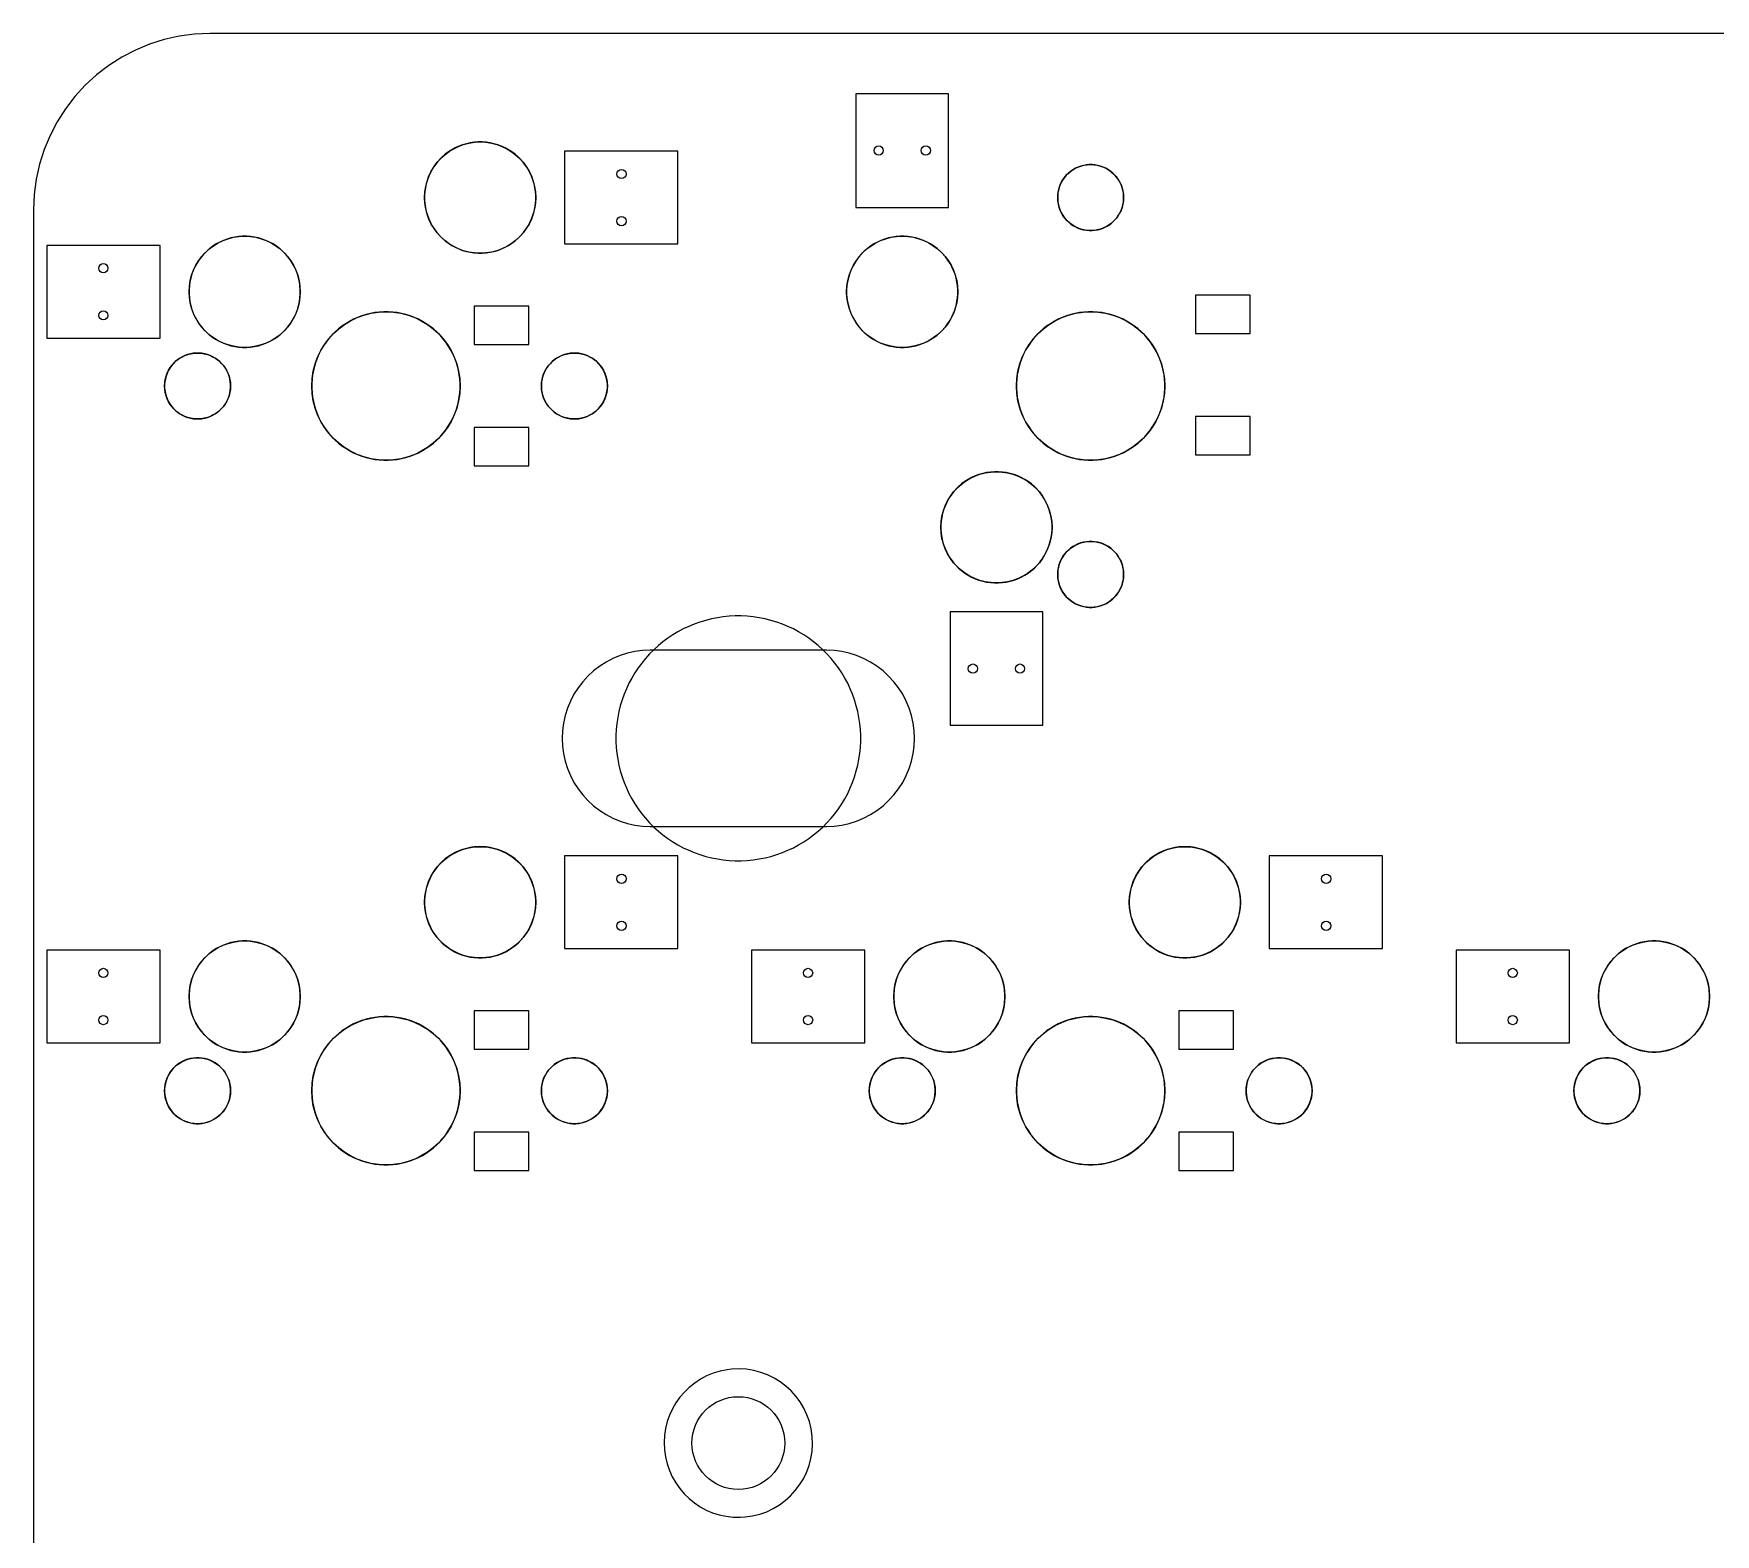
# Model space of a CAD drawing. Header units: millimetres. Extents: x 10 to 238, y 10 to 86.
# Drawn here: x 9.5 to 54.84, y 45.04 to 85.5 of the extents above; entities that cross this region are included whole.
import ezdxf

# ---------------------------------------------------------------- set-up
doc = ezdxf.new("R2010")
doc.units = ezdxf.units.MM

msp = doc.modelspace()

# ---------------------------------------------------------------- linework, layer by layer
at = {"layer": '16_copper'}
for points in [[(34.17, 83.873), (31.67, 83.873), (31.67, 80.815), (34.17, 80.815)], [(26.873, 82.33), (23.815, 82.33), (23.815, 79.83), (26.873, 79.83)], [(12.915, 79.79), (9.857, 79.79), (9.857, 77.29), (12.915, 77.29)], [(42.3, 78.45), (40.826, 78.45), (40.826, 77.413), (42.3, 77.413)], [(22.854, 78.154), (21.38, 78.154), (21.38, 77.117), (22.854, 77.117)], [(22.854, 74.883), (21.38, 74.883), (21.38, 73.847), (22.854, 73.847)], [(42.3, 75.18), (40.826, 75.18), (40.826, 74.143), (42.3, 74.143)], [(36.71, 69.915), (34.21, 69.915), (34.21, 66.857), (36.71, 66.857)], [(26.873, 63.33), (23.815, 63.33), (23.815, 60.83), (26.873, 60.83)], [(45.873, 63.33), (42.815, 63.33), (42.815, 60.83), (45.873, 60.83)], [(12.915, 60.79), (9.857, 60.79), (9.857, 58.29), (12.915, 58.29)], [(31.915, 60.79), (28.857, 60.79), (28.857, 58.29), (31.915, 58.29)], [(50.915, 60.79), (47.857, 60.79), (47.857, 58.29), (50.915, 58.29)], [(22.854, 59.154), (21.38, 59.154), (21.38, 58.117), (22.854, 58.117)], [(41.854, 59.154), (40.38, 59.154), (40.38, 58.117), (41.854, 58.117)], [(22.854, 55.884), (21.38, 55.884), (21.38, 54.847), (22.854, 54.847)], [(41.854, 55.884), (40.38, 55.884), (40.38, 54.847), (41.854, 54.847)]]:
    msp.add_lwpolyline(points, close=True, dxfattribs=at)
msp.add_lwpolyline([(28.681, 45.507, 1), (28.319, 49.493), (28.199, 49.478, 0.941339), (28.56, 45.5)], format="xyb", close=True, dxfattribs=at)
at = {"layer": '1_copper'}
msp.add_lwpolyline([(28.681, 45.507, 1), (28.319, 49.493), (28.199, 49.478, 0.941339), (28.56, 45.5)], format="xyb", close=True, dxfattribs=at)
at = {"layer": 'drills_NPTH'}
for centre, radius in [((21.54, 81.08), 1.499), ((38, 81.08), 0.889), ((15.19, 78.54), 1.499), ((32.92, 78.54), 1.499), ((19, 76), 2), ((38, 76), 2), ((13.92, 76), 0.889), ((24.08, 76), 0.889), ((35.46, 72.19), 1.499), ((38, 70.92), 0.889), ((21.54, 62.08), 1.499), ((40.54, 62.08), 1.499), ((15.19, 59.54), 1.499), ((34.19, 59.54), 1.499), ((53.19, 59.54), 1.499), ((19, 57), 2), ((38, 57), 2), ((13.92, 57), 0.889), ((24.08, 57), 0.889), ((32.92, 57), 0.889), ((43.08, 57), 0.889), ((51.92, 57), 0.889)]:
    msp.add_circle(centre, radius, dxfattribs=at)
at = {"layer": 'drills_PTH'}
for centre in [(32.285, 82.35), (33.555, 82.35), (25.35, 81.715), (25.35, 80.445), (11.38, 79.175), (11.38, 77.905), (34.825, 68.38), (36.095, 68.38), (25.35, 62.715), (44.35, 62.715), (25.35, 61.445), (44.35, 61.445), (11.38, 60.175), (30.38, 60.175), (49.38, 60.175), (11.38, 58.905), (30.38, 58.905), (49.38, 58.905)]:
    msp.add_circle(centre, 0.125, dxfattribs=at)
at = {"layer": 'drills_via_1_16'}
msp.add_circle((28.5, 47.5), 1.25, dxfattribs=at)
at = {"layer": 'holes'}
for points in [[(20.041, 81.026), (20.049, 80.92), (20.064, 80.814), (20.087, 80.709), (20.117, 80.606), (20.155, 80.506), (20.199, 80.409), (20.25, 80.315), (20.308, 80.225), (20.372, 80.139), (20.442, 80.058), (20.518, 79.982), (20.599, 79.912), (20.685, 79.848), (20.775, 79.79), (20.869, 79.739), (20.966, 79.695), (21.066, 79.657), (21.169, 79.627), (21.274, 79.604), (21.38, 79.589), (21.486, 79.581), (21.594, 79.581), (21.7, 79.589), (21.806, 79.604), (21.911, 79.627), (22.014, 79.657), (22.114, 79.695), (22.211, 79.739), (22.305, 79.79), (22.395, 79.848), (22.481, 79.912), (22.562, 79.982), (22.638, 80.058), (22.708, 80.139), (22.772, 80.225), (22.83, 80.315), (22.881, 80.409), (22.925, 80.506), (22.963, 80.606), (22.993, 80.709), (23.016, 80.814), (23.031, 80.92), (23.039, 81.026), (23.039, 81.134), (23.031, 81.24), (23.016, 81.346), (22.993, 81.451), (22.963, 81.554), (22.925, 81.654), (22.881, 81.751), (22.83, 81.845), (22.772, 81.935), (22.708, 82.021), (22.638, 82.102), (22.562, 82.178), (22.481, 82.248), (22.395, 82.312), (22.305, 82.37), (22.211, 82.421), (22.114, 82.465), (22.014, 82.503), (21.911, 82.533), (21.806, 82.556), (21.7, 82.571), (21.594, 82.579), (21.486, 82.579), (21.38, 82.571), (21.274, 82.556), (21.169, 82.533), (21.066, 82.503), (20.966, 82.465), (20.869, 82.421), (20.775, 82.37), (20.685, 82.312), (20.599, 82.248), (20.518, 82.178), (20.442, 82.102), (20.372, 82.021), (20.308, 81.935), (20.25, 81.845), (20.199, 81.751), (20.155, 81.654), (20.117, 81.554), (20.087, 81.451), (20.064, 81.346), (20.049, 81.24), (20.041, 81.134), (20.041, 81.026)], [(38.039, 80.191), (38.116, 80.198), (38.193, 80.211), (38.268, 80.231), (38.341, 80.258), (38.411, 80.291), (38.478, 80.33), (38.542, 80.374), (38.601, 80.424), (38.656, 80.479), (38.706, 80.538), (38.75, 80.602), (38.789, 80.669), (38.822, 80.739), (38.849, 80.812), (38.869, 80.887), (38.882, 80.964), (38.889, 81.041), (38.889, 81.119), (38.882, 81.196), (38.869, 81.273), (38.849, 81.348), (38.822, 81.421), (38.789, 81.491), (38.75, 81.558), (38.706, 81.622), (38.656, 81.681), (38.601, 81.736), (38.542, 81.786), (38.478, 81.83), (38.411, 81.869), (38.341, 81.902), (38.268, 81.929), (38.193, 81.949), (38.116, 81.962), (38.039, 81.969), (37.961, 81.969), (37.884, 81.962), (37.807, 81.949), (37.732, 81.929), (37.659, 81.902), (37.589, 81.869), (37.522, 81.83), (37.458, 81.786), (37.399, 81.736), (37.344, 81.681), (37.294, 81.622), (37.25, 81.558), (37.211, 81.491), (37.178, 81.421), (37.151, 81.348), (37.131, 81.273), (37.118, 81.196), (37.111, 81.119), (37.111, 81.041), (37.118, 80.964), (37.131, 80.887), (37.151, 80.812), (37.178, 80.739), (37.211, 80.669), (37.25, 80.602), (37.294, 80.538), (37.344, 80.479), (37.399, 80.424), (37.458, 80.374), (37.522, 80.33), (37.589, 80.291), (37.659, 80.258), (37.732, 80.231), (37.807, 80.211), (37.884, 80.198), (37.961, 80.191), (38.039, 80.191)], [(13.691, 78.486), (13.699, 78.38), (13.714, 78.274), (13.737, 78.169), (13.767, 78.066), (13.805, 77.966), (13.849, 77.869), (13.9, 77.775), (13.958, 77.685), (14.022, 77.599), (14.092, 77.518), (14.168, 77.442), (14.249, 77.372), (14.335, 77.308), (14.425, 77.25), (14.519, 77.199), (14.616, 77.155), (14.716, 77.117), (14.819, 77.087), (14.924, 77.064), (15.03, 77.049), (15.136, 77.041), (15.244, 77.041), (15.35, 77.049), (15.456, 77.064), (15.561, 77.087), (15.664, 77.117), (15.764, 77.155), (15.861, 77.199), (15.955, 77.25), (16.045, 77.308), (16.131, 77.372), (16.212, 77.442), (16.288, 77.518), (16.358, 77.599), (16.422, 77.685), (16.48, 77.775), (16.531, 77.869), (16.575, 77.966), (16.613, 78.066), (16.643, 78.169), (16.666, 78.274), (16.681, 78.38), (16.689, 78.486), (16.689, 78.594), (16.681, 78.7), (16.666, 78.806), (16.643, 78.911), (16.613, 79.014), (16.575, 79.114), (16.531, 79.211), (16.48, 79.305), (16.422, 79.395), (16.358, 79.481), (16.288, 79.562), (16.212, 79.638), (16.131, 79.708), (16.045, 79.772), (15.955, 79.83), (15.861, 79.881), (15.764, 79.925), (15.664, 79.963), (15.561, 79.993), (15.456, 80.016), (15.35, 80.031), (15.244, 80.039), (15.136, 80.039), (15.03, 80.031), (14.924, 80.016), (14.819, 79.993), (14.716, 79.963), (14.616, 79.925), (14.519, 79.881), (14.425, 79.83), (14.335, 79.772), (14.249, 79.708), (14.168, 79.638), (14.092, 79.562), (14.022, 79.481), (13.958, 79.395), (13.9, 79.305), (13.849, 79.211), (13.805, 79.114), (13.767, 79.014), (13.737, 78.911), (13.714, 78.806), (13.699, 78.7), (13.691, 78.594), (13.691, 78.486)], [(32.974, 77.041), (33.08, 77.049), (33.186, 77.064), (33.291, 77.087), (33.394, 77.117), (33.494, 77.155), (33.591, 77.199), (33.685, 77.25), (33.775, 77.308), (33.861, 77.372), (33.942, 77.442), (34.018, 77.518), (34.088, 77.599), (34.152, 77.685), (34.21, 77.775), (34.261, 77.869), (34.305, 77.966), (34.343, 78.066), (34.373, 78.169), (34.396, 78.274), (34.411, 78.38), (34.419, 78.486), (34.419, 78.594), (34.411, 78.7), (34.396, 78.806), (34.373, 78.911), (34.343, 79.014), (34.305, 79.114), (34.261, 79.211), (34.21, 79.305), (34.152, 79.395), (34.088, 79.481), (34.018, 79.562), (33.942, 79.638), (33.861, 79.708), (33.775, 79.772), (33.685, 79.83), (33.591, 79.881), (33.494, 79.925), (33.394, 79.963), (33.291, 79.993), (33.186, 80.016), (33.08, 80.031), (32.974, 80.039), (32.866, 80.039), (32.76, 80.031), (32.654, 80.016), (32.549, 79.993), (32.446, 79.963), (32.346, 79.925), (32.249, 79.881), (32.155, 79.83), (32.065, 79.772), (31.979, 79.708), (31.898, 79.638), (31.822, 79.562), (31.752, 79.481), (31.688, 79.395), (31.63, 79.305), (31.579, 79.211), (31.535, 79.114), (31.497, 79.014), (31.467, 78.911), (31.444, 78.806), (31.429, 78.7), (31.421, 78.594), (31.421, 78.486), (31.429, 78.38), (31.444, 78.274), (31.467, 78.169), (31.497, 78.066), (31.535, 77.966), (31.579, 77.869), (31.63, 77.775), (31.688, 77.685), (31.752, 77.599), (31.822, 77.518), (31.898, 77.442), (31.979, 77.372), (32.065, 77.308), (32.155, 77.25), (32.249, 77.199), (32.346, 77.155), (32.446, 77.117), (32.549, 77.087), (32.654, 77.064), (32.76, 77.049), (32.866, 77.041), (32.974, 77.041)], [(17, 75.94), (17.007, 75.819), (17.022, 75.699), (17.044, 75.58), (17.073, 75.463), (17.109, 75.347), (17.151, 75.234), (17.201, 75.124), (17.257, 75.017), (17.32, 74.914), (17.388, 74.814), (17.463, 74.719), (17.543, 74.629), (17.629, 74.543), (17.719, 74.463), (17.814, 74.388), (17.914, 74.32), (18.017, 74.257), (18.124, 74.201), (18.234, 74.151), (18.347, 74.109), (18.463, 74.073), (18.58, 74.044), (18.699, 74.022), (18.819, 74.007), (18.94, 74), (19.06, 74), (19.181, 74.007), (19.301, 74.022), (19.42, 74.044), (19.537, 74.073), (19.653, 74.109), (19.766, 74.151), (19.876, 74.201), (19.983, 74.257), (20.086, 74.32), (20.186, 74.388), (20.281, 74.463), (20.371, 74.543), (20.457, 74.629), (20.537, 74.719), (20.612, 74.814), (20.68, 74.914), (20.743, 75.017), (20.799, 75.124), (20.849, 75.234), (20.891, 75.347), (20.927, 75.463), (20.956, 75.58), (20.978, 75.699), (20.993, 75.819), (21, 75.94), (21, 76.06), (20.993, 76.181), (20.978, 76.301), (20.956, 76.42), (20.927, 76.537), (20.891, 76.653), (20.849, 76.766), (20.799, 76.876), (20.743, 76.983), (20.68, 77.086), (20.612, 77.186), (20.537, 77.281), (20.457, 77.371), (20.371, 77.457), (20.281, 77.537), (20.186, 77.612), (20.086, 77.68), (19.983, 77.743), (19.876, 77.799), (19.766, 77.849), (19.653, 77.891), (19.537, 77.927), (19.42, 77.956), (19.301, 77.978), (19.181, 77.993), (19.06, 78), (18.94, 78), (18.819, 77.993), (18.699, 77.978), (18.58, 77.956), (18.463, 77.927), (18.347, 77.891), (18.234, 77.849), (18.124, 77.799), (18.017, 77.743), (17.914, 77.68), (17.814, 77.612), (17.719, 77.537), (17.629, 77.457), (17.543, 77.371), (17.463, 77.281), (17.388, 77.186), (17.32, 77.086), (17.257, 76.983), (17.201, 76.876), (17.151, 76.766), (17.109, 76.653), (17.073, 76.537), (17.044, 76.42), (17.022, 76.301), (17.007, 76.181), (17, 76.06), (17, 75.94)], [(38.06, 74), (38.181, 74.007), (38.301, 74.022), (38.42, 74.044), (38.537, 74.073), (38.653, 74.109), (38.766, 74.151), (38.876, 74.201), (38.983, 74.257), (39.086, 74.32), (39.186, 74.388), (39.281, 74.463), (39.371, 74.543), (39.457, 74.629), (39.537, 74.719), (39.612, 74.814), (39.68, 74.914), (39.743, 75.017), (39.799, 75.124), (39.849, 75.234), (39.891, 75.347), (39.927, 75.463), (39.956, 75.58), (39.978, 75.699), (39.993, 75.819), (40, 75.94), (40, 76.06), (39.993, 76.181), (39.978, 76.301), (39.956, 76.42), (39.927, 76.537), (39.891, 76.653), (39.849, 76.766), (39.799, 76.876), (39.743, 76.983), (39.68, 77.086), (39.612, 77.186), (39.537, 77.281), (39.457, 77.371), (39.371, 77.457), (39.281, 77.537), (39.186, 77.612), (39.086, 77.68), (38.983, 77.743), (38.876, 77.799), (38.766, 77.849), (38.653, 77.891), (38.537, 77.927), (38.42, 77.956), (38.301, 77.978), (38.181, 77.993), (38.06, 78), (37.94, 78), (37.819, 77.993), (37.699, 77.978), (37.58, 77.956), (37.463, 77.927), (37.347, 77.891), (37.234, 77.849), (37.124, 77.799), (37.017, 77.743), (36.914, 77.68), (36.814, 77.612), (36.719, 77.537), (36.629, 77.457), (36.543, 77.371), (36.463, 77.281), (36.388, 77.186), (36.32, 77.086), (36.257, 76.983), (36.201, 76.876), (36.151, 76.766), (36.109, 76.653), (36.073, 76.537), (36.044, 76.42), (36.022, 76.301), (36.007, 76.181), (36, 76.06), (36, 75.94), (36.007, 75.819), (36.022, 75.699), (36.044, 75.58), (36.073, 75.463), (36.109, 75.347), (36.151, 75.234), (36.201, 75.124), (36.257, 75.017), (36.32, 74.914), (36.388, 74.814), (36.463, 74.719), (36.543, 74.629), (36.629, 74.543), (36.719, 74.463), (36.814, 74.388), (36.914, 74.32), (37.017, 74.257), (37.124, 74.201), (37.234, 74.151), (37.347, 74.109), (37.463, 74.073), (37.58, 74.044), (37.699, 74.022), (37.819, 74.007), (37.94, 74), (38.06, 74)], [(13.031, 75.961), (13.038, 75.884), (13.051, 75.807), (13.071, 75.732), (13.098, 75.659), (13.131, 75.589), (13.17, 75.522), (13.214, 75.458), (13.264, 75.399), (13.319, 75.344), (13.378, 75.294), (13.442, 75.25), (13.509, 75.211), (13.579, 75.178), (13.652, 75.151), (13.727, 75.131), (13.804, 75.118), (13.881, 75.111), (13.959, 75.111), (14.036, 75.118), (14.113, 75.131), (14.188, 75.151), (14.261, 75.178), (14.331, 75.211), (14.398, 75.25), (14.462, 75.294), (14.521, 75.344), (14.576, 75.399), (14.626, 75.458), (14.67, 75.522), (14.709, 75.589), (14.742, 75.659), (14.769, 75.732), (14.789, 75.807), (14.802, 75.884), (14.809, 75.961), (14.809, 76.039), (14.802, 76.116), (14.789, 76.193), (14.769, 76.268), (14.742, 76.341), (14.709, 76.411), (14.67, 76.478), (14.626, 76.542), (14.576, 76.601), (14.521, 76.656), (14.462, 76.706), (14.398, 76.75), (14.331, 76.789), (14.261, 76.822), (14.188, 76.849), (14.113, 76.869), (14.036, 76.882), (13.959, 76.889), (13.881, 76.889), (13.804, 76.882), (13.727, 76.869), (13.652, 76.849), (13.579, 76.822), (13.509, 76.789), (13.442, 76.75), (13.378, 76.706), (13.319, 76.656), (13.264, 76.601), (13.214, 76.542), (13.17, 76.478), (13.131, 76.411), (13.098, 76.341), (13.071, 76.268), (13.051, 76.193), (13.038, 76.116), (13.031, 76.039), (13.031, 75.961)], [(23.191, 75.961), (23.198, 75.884), (23.211, 75.807), (23.231, 75.732), (23.258, 75.659), (23.291, 75.589), (23.33, 75.522), (23.374, 75.458), (23.424, 75.399), (23.479, 75.344), (23.538, 75.294), (23.602, 75.25), (23.669, 75.211), (23.739, 75.178), (23.812, 75.151), (23.887, 75.131), (23.964, 75.118), (24.041, 75.111), (24.119, 75.111), (24.196, 75.118), (24.273, 75.131), (24.348, 75.151), (24.421, 75.178), (24.491, 75.211), (24.558, 75.25), (24.622, 75.294), (24.681, 75.344), (24.736, 75.399), (24.786, 75.458), (24.83, 75.522), (24.869, 75.589), (24.902, 75.659), (24.929, 75.732), (24.949, 75.807), (24.962, 75.884), (24.969, 75.961), (24.969, 76.039), (24.962, 76.116), (24.949, 76.193), (24.929, 76.268), (24.902, 76.341), (24.869, 76.411), (24.83, 76.478), (24.786, 76.542), (24.736, 76.601), (24.681, 76.656), (24.622, 76.706), (24.558, 76.75), (24.491, 76.789), (24.421, 76.822), (24.348, 76.849), (24.273, 76.869), (24.196, 76.882), (24.119, 76.889), (24.041, 76.889), (23.964, 76.882), (23.887, 76.869), (23.812, 76.849), (23.739, 76.822), (23.669, 76.789), (23.602, 76.75), (23.538, 76.706), (23.479, 76.656), (23.424, 76.601), (23.374, 76.542), (23.33, 76.478), (23.291, 76.411), (23.258, 76.341), (23.231, 76.268), (23.211, 76.193), (23.198, 76.116), (23.191, 76.039), (23.191, 75.961)], [(35.514, 70.691), (35.62, 70.699), (35.726, 70.714), (35.831, 70.737), (35.934, 70.767), (36.034, 70.805), (36.131, 70.849), (36.225, 70.9), (36.315, 70.958), (36.401, 71.022), (36.482, 71.092), (36.558, 71.168), (36.628, 71.249), (36.692, 71.335), (36.75, 71.425), (36.801, 71.519), (36.845, 71.616), (36.883, 71.716), (36.913, 71.819), (36.936, 71.924), (36.951, 72.03), (36.959, 72.136), (36.959, 72.244), (36.951, 72.35), (36.936, 72.456), (36.913, 72.561), (36.883, 72.664), (36.845, 72.764), (36.801, 72.861), (36.75, 72.955), (36.692, 73.045), (36.628, 73.131), (36.558, 73.212), (36.482, 73.288), (36.401, 73.358), (36.315, 73.422), (36.225, 73.48), (36.131, 73.531), (36.034, 73.575), (35.934, 73.613), (35.831, 73.643), (35.726, 73.666), (35.62, 73.681), (35.514, 73.689), (35.406, 73.689), (35.3, 73.681), (35.194, 73.666), (35.089, 73.643), (34.986, 73.613), (34.886, 73.575), (34.789, 73.531), (34.695, 73.48), (34.605, 73.422), (34.519, 73.358), (34.438, 73.288), (34.362, 73.212), (34.292, 73.131), (34.228, 73.045), (34.17, 72.955), (34.119, 72.861), (34.075, 72.764), (34.037, 72.664), (34.007, 72.561), (33.984, 72.456), (33.969, 72.35), (33.961, 72.244), (33.961, 72.136), (33.969, 72.03), (33.984, 71.924), (34.007, 71.819), (34.037, 71.716), (34.075, 71.616), (34.119, 71.519), (34.17, 71.425), (34.228, 71.335), (34.292, 71.249), (34.362, 71.168), (34.438, 71.092), (34.519, 71.022), (34.605, 70.958), (34.695, 70.9), (34.789, 70.849), (34.886, 70.805), (34.986, 70.767), (35.089, 70.737), (35.194, 70.714), (35.3, 70.699), (35.406, 70.691), (35.514, 70.691)], [(38.039, 70.031), (38.116, 70.038), (38.193, 70.051), (38.268, 70.071), (38.341, 70.098), (38.411, 70.131), (38.478, 70.17), (38.542, 70.214), (38.601, 70.264), (38.656, 70.319), (38.706, 70.378), (38.75, 70.442), (38.789, 70.509), (38.822, 70.579), (38.849, 70.652), (38.869, 70.727), (38.882, 70.804), (38.889, 70.881), (38.889, 70.959), (38.882, 71.036), (38.869, 71.113), (38.849, 71.188), (38.822, 71.261), (38.789, 71.331), (38.75, 71.398), (38.706, 71.462), (38.656, 71.521), (38.601, 71.576), (38.542, 71.626), (38.478, 71.67), (38.411, 71.709), (38.341, 71.742), (38.268, 71.769), (38.193, 71.789), (38.116, 71.802), (38.039, 71.809), (37.961, 71.809), (37.884, 71.802), (37.807, 71.789), (37.732, 71.769), (37.659, 71.742), (37.589, 71.709), (37.522, 71.67), (37.458, 71.626), (37.399, 71.576), (37.344, 71.521), (37.294, 71.462), (37.25, 71.398), (37.211, 71.331), (37.178, 71.261), (37.151, 71.188), (37.131, 71.113), (37.118, 71.036), (37.111, 70.959), (37.111, 70.881), (37.118, 70.804), (37.131, 70.727), (37.151, 70.652), (37.178, 70.579), (37.211, 70.509), (37.25, 70.442), (37.294, 70.378), (37.344, 70.319), (37.399, 70.264), (37.458, 70.214), (37.522, 70.17), (37.589, 70.131), (37.659, 70.098), (37.732, 70.071), (37.807, 70.051), (37.884, 70.038), (37.961, 70.031), (38.039, 70.031)], [(31.8, 66.419), (31.8, 66.581), (31.792, 66.743), (31.776, 66.904), (31.752, 67.064), (31.721, 67.223), (31.681, 67.38), (31.634, 67.535), (31.58, 67.688), (31.518, 67.838), (31.449, 67.984), (31.372, 68.127), (31.289, 68.266), (31.199, 68.401), (31.102, 68.531), (31, 68.656), (30.891, 68.776), (30.776, 68.891), (30.656, 69), (30.531, 69.102), (30.401, 69.199), (30.266, 69.289), (30.127, 69.372), (29.984, 69.449), (29.838, 69.518), (29.688, 69.58), (29.535, 69.634), (29.38, 69.681), (29.223, 69.721), (29.064, 69.752), (28.904, 69.776), (28.743, 69.792), (28.581, 69.8), (28.419, 69.8), (28.257, 69.792), (28.096, 69.776), (27.936, 69.752), (27.777, 69.721), (27.62, 69.681), (27.465, 69.634), (27.312, 69.58), (27.162, 69.518), (27.016, 69.449), (26.873, 69.372), (26.734, 69.289), (26.599, 69.199), (26.469, 69.102), (26.344, 69), (26.224, 68.891), (26.109, 68.776), (26, 68.656), (25.898, 68.531), (25.801, 68.401), (25.711, 68.266), (25.628, 68.127), (25.551, 67.984), (25.482, 67.838), (25.42, 67.688), (25.366, 67.535), (25.319, 67.38), (25.279, 67.223), (25.248, 67.064), (25.224, 66.904), (25.208, 66.743), (25.2, 66.581), (25.2, 66.419), (25.208, 66.257), (25.224, 66.096), (25.248, 65.936), (25.279, 65.777), (25.319, 65.62), (25.366, 65.465), (25.42, 65.312), (25.482, 65.162), (25.551, 65.016), (25.628, 64.873), (25.711, 64.734), (25.801, 64.599), (25.898, 64.469), (26, 64.344), (26.109, 64.224), (26.224, 64.109), (26.344, 64), (26.469, 63.898), (26.599, 63.801), (26.734, 63.711), (26.873, 63.628), (27.016, 63.551), (27.162, 63.482), (27.312, 63.42), (27.465, 63.366), (27.62, 63.319), (27.777, 63.279), (27.936, 63.248), (28.096, 63.224), (28.257, 63.208), (28.419, 63.2), (28.581, 63.2), (28.743, 63.208), (28.904, 63.224), (29.064, 63.248), (29.223, 63.279), (29.38, 63.319), (29.535, 63.366), (29.688, 63.42), (29.838, 63.482), (29.984, 63.551), (30.127, 63.628), (30.266, 63.711), (30.401, 63.801), (30.531, 63.898), (30.656, 64), (30.776, 64.109), (30.891, 64.224), (31, 64.344), (31.102, 64.469), (31.199, 64.599), (31.289, 64.734), (31.372, 64.873), (31.449, 65.016), (31.518, 65.162), (31.58, 65.312), (31.634, 65.465), (31.681, 65.62), (31.721, 65.777), (31.752, 65.936), (31.776, 66.096), (31.792, 66.257), (31.8, 66.419)], [(23.75, 66.5), (23.759, 66.293), (23.786, 66.088), (23.831, 65.885), (23.893, 65.688), (23.973, 65.496), (24.068, 65.312), (24.18, 65.138), (24.306, 64.973), (24.446, 64.821), (24.598, 64.681), (24.763, 64.555), (24.938, 64.443), (25.121, 64.348), (25.313, 64.268), (25.51, 64.206), (25.713, 64.161), (25.918, 64.134), (26.125, 64.125), (30.875, 64.125), (31.082, 64.134), (31.287, 64.161), (31.49, 64.206), (31.687, 64.268), (31.879, 64.348), (32.062, 64.443), (32.237, 64.555), (32.402, 64.681), (32.554, 64.821), (32.694, 64.973), (32.82, 65.138), (32.932, 65.312), (33.027, 65.496), (33.107, 65.688), (33.169, 65.885), (33.214, 66.088), (33.241, 66.293), (33.25, 66.5), (33.241, 66.707), (33.214, 66.912), (33.169, 67.115), (33.107, 67.312), (33.027, 67.504), (32.932, 67.688), (32.82, 67.862), (32.694, 68.027), (32.554, 68.179), (32.402, 68.319), (32.237, 68.445), (32.062, 68.557), (31.879, 68.652), (31.687, 68.732), (31.49, 68.794), (31.287, 68.839), (31.082, 68.866), (30.875, 68.875), (26.125, 68.875), (25.918, 68.866), (25.713, 68.839), (25.51, 68.794), (25.313, 68.732), (25.121, 68.652), (24.938, 68.557), (24.763, 68.445), (24.598, 68.319), (24.446, 68.179), (24.306, 68.027), (24.18, 67.862), (24.068, 67.688), (23.973, 67.504), (23.893, 67.312), (23.831, 67.115), (23.786, 66.912), (23.759, 66.707), (23.75, 66.5)], [(20.041, 62.026), (20.049, 61.92), (20.064, 61.814), (20.087, 61.709), (20.117, 61.606), (20.155, 61.506), (20.199, 61.409), (20.25, 61.315), (20.308, 61.225), (20.372, 61.139), (20.442, 61.058), (20.518, 60.982), (20.599, 60.912), (20.685, 60.848), (20.775, 60.79), (20.869, 60.739), (20.966, 60.695), (21.066, 60.657), (21.169, 60.627), (21.274, 60.604), (21.38, 60.589), (21.486, 60.581), (21.594, 60.581), (21.7, 60.589), (21.806, 60.604), (21.911, 60.627), (22.014, 60.657), (22.114, 60.695), (22.211, 60.739), (22.305, 60.79), (22.395, 60.848), (22.481, 60.912), (22.562, 60.982), (22.638, 61.058), (22.708, 61.139), (22.772, 61.225), (22.83, 61.315), (22.881, 61.409), (22.925, 61.506), (22.963, 61.606), (22.993, 61.709), (23.016, 61.814), (23.031, 61.92), (23.039, 62.026), (23.039, 62.134), (23.031, 62.24), (23.016, 62.346), (22.993, 62.451), (22.963, 62.554), (22.925, 62.654), (22.881, 62.751), (22.83, 62.845), (22.772, 62.935), (22.708, 63.021), (22.638, 63.102), (22.562, 63.178), (22.481, 63.248), (22.395, 63.312), (22.305, 63.37), (22.211, 63.421), (22.114, 63.465), (22.014, 63.503), (21.911, 63.533), (21.806, 63.556), (21.7, 63.571), (21.594, 63.579), (21.486, 63.579), (21.38, 63.571), (21.274, 63.556), (21.169, 63.533), (21.066, 63.503), (20.966, 63.465), (20.869, 63.421), (20.775, 63.37), (20.685, 63.312), (20.599, 63.248), (20.518, 63.178), (20.442, 63.102), (20.372, 63.021), (20.308, 62.935), (20.25, 62.845), (20.199, 62.751), (20.155, 62.654), (20.117, 62.554), (20.087, 62.451), (20.064, 62.346), (20.049, 62.24), (20.041, 62.134), (20.041, 62.026)], [(39.041, 62.026), (39.049, 61.92), (39.064, 61.814), (39.087, 61.709), (39.117, 61.606), (39.155, 61.506), (39.199, 61.409), (39.25, 61.315), (39.308, 61.225), (39.372, 61.139), (39.442, 61.058), (39.518, 60.982), (39.599, 60.912), (39.685, 60.848), (39.775, 60.79), (39.869, 60.739), (39.966, 60.695), (40.066, 60.657), (40.169, 60.627), (40.274, 60.604), (40.38, 60.589), (40.486, 60.581), (40.594, 60.581), (40.7, 60.589), (40.806, 60.604), (40.911, 60.627), (41.014, 60.657), (41.114, 60.695), (41.211, 60.739), (41.305, 60.79), (41.395, 60.848), (41.481, 60.912), (41.562, 60.982), (41.638, 61.058), (41.708, 61.139), (41.772, 61.225), (41.83, 61.315), (41.881, 61.409), (41.925, 61.506), (41.963, 61.606), (41.993, 61.709), (42.016, 61.814), (42.031, 61.92), (42.039, 62.026), (42.039, 62.134), (42.031, 62.24), (42.016, 62.346), (41.993, 62.451), (41.963, 62.554), (41.925, 62.654), (41.881, 62.751), (41.83, 62.845), (41.772, 62.935), (41.708, 63.021), (41.638, 63.102), (41.562, 63.178), (41.481, 63.248), (41.395, 63.312), (41.305, 63.37), (41.211, 63.421), (41.114, 63.465), (41.014, 63.503), (40.911, 63.533), (40.806, 63.556), (40.7, 63.571), (40.594, 63.579), (40.486, 63.579), (40.38, 63.571), (40.274, 63.556), (40.169, 63.533), (40.066, 63.503), (39.966, 63.465), (39.869, 63.421), (39.775, 63.37), (39.685, 63.312), (39.599, 63.248), (39.518, 63.178), (39.442, 63.102), (39.372, 63.021), (39.308, 62.935), (39.25, 62.845), (39.199, 62.751), (39.155, 62.654), (39.117, 62.554), (39.087, 62.451), (39.064, 62.346), (39.049, 62.24), (39.041, 62.134), (39.041, 62.026)], [(13.691, 59.486), (13.699, 59.38), (13.714, 59.274), (13.737, 59.169), (13.767, 59.066), (13.805, 58.966), (13.849, 58.869), (13.9, 58.775), (13.958, 58.685), (14.022, 58.599), (14.092, 58.518), (14.168, 58.442), (14.249, 58.372), (14.335, 58.308), (14.425, 58.25), (14.519, 58.199), (14.616, 58.155), (14.716, 58.117), (14.819, 58.087), (14.924, 58.064), (15.03, 58.049), (15.136, 58.041), (15.244, 58.041), (15.35, 58.049), (15.456, 58.064), (15.561, 58.087), (15.664, 58.117), (15.764, 58.155), (15.861, 58.199), (15.955, 58.25), (16.045, 58.308), (16.131, 58.372), (16.212, 58.442), (16.288, 58.518), (16.358, 58.599), (16.422, 58.685), (16.48, 58.775), (16.531, 58.869), (16.575, 58.966), (16.613, 59.066), (16.643, 59.169), (16.666, 59.274), (16.681, 59.38), (16.689, 59.486), (16.689, 59.594), (16.681, 59.7), (16.666, 59.806), (16.643, 59.911), (16.613, 60.014), (16.575, 60.114), (16.531, 60.211), (16.48, 60.305), (16.422, 60.395), (16.358, 60.481), (16.288, 60.562), (16.212, 60.638), (16.131, 60.708), (16.045, 60.772), (15.955, 60.83), (15.861, 60.881), (15.764, 60.925), (15.664, 60.963), (15.561, 60.993), (15.456, 61.016), (15.35, 61.031), (15.244, 61.039), (15.136, 61.039), (15.03, 61.031), (14.924, 61.016), (14.819, 60.993), (14.716, 60.963), (14.616, 60.925), (14.519, 60.881), (14.425, 60.83), (14.335, 60.772), (14.249, 60.708), (14.168, 60.638), (14.092, 60.562), (14.022, 60.481), (13.958, 60.395), (13.9, 60.305), (13.849, 60.211), (13.805, 60.114), (13.767, 60.014), (13.737, 59.911), (13.714, 59.806), (13.699, 59.7), (13.691, 59.594), (13.691, 59.486)], [(32.691, 59.486), (32.699, 59.38), (32.714, 59.274), (32.737, 59.169), (32.767, 59.066), (32.805, 58.966), (32.849, 58.869), (32.9, 58.775), (32.958, 58.685), (33.022, 58.599), (33.092, 58.518), (33.168, 58.442), (33.249, 58.372), (33.335, 58.308), (33.425, 58.25), (33.519, 58.199), (33.616, 58.155), (33.716, 58.117), (33.819, 58.087), (33.924, 58.064), (34.03, 58.049), (34.136, 58.041), (34.244, 58.041), (34.35, 58.049), (34.456, 58.064), (34.561, 58.087), (34.664, 58.117), (34.764, 58.155), (34.861, 58.199), (34.955, 58.25), (35.045, 58.308), (35.131, 58.372), (35.212, 58.442), (35.288, 58.518), (35.358, 58.599), (35.422, 58.685), (35.48, 58.775), (35.531, 58.869), (35.575, 58.966), (35.613, 59.066), (35.643, 59.169), (35.666, 59.274), (35.681, 59.38), (35.689, 59.486), (35.689, 59.594), (35.681, 59.7), (35.666, 59.806), (35.643, 59.911), (35.613, 60.014), (35.575, 60.114), (35.531, 60.211), (35.48, 60.305), (35.422, 60.395), (35.358, 60.481), (35.288, 60.562), (35.212, 60.638), (35.131, 60.708), (35.045, 60.772), (34.955, 60.83), (34.861, 60.881), (34.764, 60.925), (34.664, 60.963), (34.561, 60.993), (34.456, 61.016), (34.35, 61.031), (34.244, 61.039), (34.136, 61.039), (34.03, 61.031), (33.924, 61.016), (33.819, 60.993), (33.716, 60.963), (33.616, 60.925), (33.519, 60.881), (33.425, 60.83), (33.335, 60.772), (33.249, 60.708), (33.168, 60.638), (33.092, 60.562), (33.022, 60.481), (32.958, 60.395), (32.9, 60.305), (32.849, 60.211), (32.805, 60.114), (32.767, 60.014), (32.737, 59.911), (32.714, 59.806), (32.699, 59.7), (32.691, 59.594), (32.691, 59.486)], [(51.691, 59.486), (51.699, 59.38), (51.714, 59.274), (51.737, 59.169), (51.767, 59.066), (51.805, 58.966), (51.849, 58.869), (51.9, 58.775), (51.958, 58.685), (52.022, 58.599), (52.092, 58.518), (52.168, 58.442), (52.249, 58.372), (52.335, 58.308), (52.425, 58.25), (52.519, 58.199), (52.616, 58.155), (52.716, 58.117), (52.819, 58.087), (52.924, 58.064), (53.03, 58.049), (53.136, 58.041), (53.244, 58.041), (53.35, 58.049), (53.456, 58.064), (53.561, 58.087), (53.664, 58.117), (53.764, 58.155), (53.861, 58.199), (53.955, 58.25), (54.045, 58.308), (54.131, 58.372), (54.212, 58.442), (54.288, 58.518), (54.358, 58.599), (54.422, 58.685), (54.48, 58.775), (54.531, 58.869), (54.575, 58.966), (54.613, 59.066), (54.643, 59.169), (54.666, 59.274), (54.681, 59.38), (54.689, 59.486), (54.689, 59.594), (54.681, 59.7), (54.666, 59.806), (54.643, 59.911), (54.613, 60.014), (54.575, 60.114), (54.531, 60.211), (54.48, 60.305), (54.422, 60.395), (54.358, 60.481), (54.288, 60.562), (54.212, 60.638), (54.131, 60.708), (54.045, 60.772), (53.955, 60.83), (53.861, 60.881), (53.764, 60.925), (53.664, 60.963), (53.561, 60.993), (53.456, 61.016), (53.35, 61.031), (53.244, 61.039), (53.136, 61.039), (53.03, 61.031), (52.924, 61.016), (52.819, 60.993), (52.716, 60.963), (52.616, 60.925), (52.519, 60.881), (52.425, 60.83), (52.335, 60.772), (52.249, 60.708), (52.168, 60.638), (52.092, 60.562), (52.022, 60.481), (51.958, 60.395), (51.9, 60.305), (51.849, 60.211), (51.805, 60.114), (51.767, 60.014), (51.737, 59.911), (51.714, 59.806), (51.699, 59.7), (51.691, 59.594), (51.691, 59.486)], [(17, 56.94), (17.007, 56.819), (17.022, 56.699), (17.044, 56.58), (17.073, 56.463), (17.109, 56.347), (17.151, 56.234), (17.201, 56.124), (17.257, 56.017), (17.32, 55.914), (17.388, 55.814), (17.463, 55.719), (17.543, 55.629), (17.629, 55.543), (17.719, 55.463), (17.814, 55.388), (17.914, 55.32), (18.017, 55.257), (18.124, 55.201), (18.234, 55.151), (18.347, 55.109), (18.463, 55.073), (18.58, 55.044), (18.699, 55.022), (18.819, 55.007), (18.94, 55), (19.06, 55), (19.181, 55.007), (19.301, 55.022), (19.42, 55.044), (19.537, 55.073), (19.653, 55.109), (19.766, 55.151), (19.876, 55.201), (19.983, 55.257), (20.086, 55.32), (20.186, 55.388), (20.281, 55.463), (20.371, 55.543), (20.457, 55.629), (20.537, 55.719), (20.612, 55.814), (20.68, 55.914), (20.743, 56.017), (20.799, 56.124), (20.849, 56.234), (20.891, 56.347), (20.927, 56.463), (20.956, 56.58), (20.978, 56.699), (20.993, 56.819), (21, 56.94), (21, 57.06), (20.993, 57.181), (20.978, 57.301), (20.956, 57.42), (20.927, 57.537), (20.891, 57.653), (20.849, 57.766), (20.799, 57.876), (20.743, 57.983), (20.68, 58.086), (20.612, 58.186), (20.537, 58.281), (20.457, 58.371), (20.371, 58.457), (20.281, 58.537), (20.186, 58.612), (20.086, 58.68), (19.983, 58.743), (19.876, 58.799), (19.766, 58.849), (19.653, 58.891), (19.537, 58.927), (19.42, 58.956), (19.301, 58.978), (19.181, 58.993), (19.06, 59), (18.94, 59), (18.819, 58.993), (18.699, 58.978), (18.58, 58.956), (18.463, 58.927), (18.347, 58.891), (18.234, 58.849), (18.124, 58.799), (18.017, 58.743), (17.914, 58.68), (17.814, 58.612), (17.719, 58.537), (17.629, 58.457), (17.543, 58.371), (17.463, 58.281), (17.388, 58.186), (17.32, 58.086), (17.257, 57.983), (17.201, 57.876), (17.151, 57.766), (17.109, 57.653), (17.073, 57.537), (17.044, 57.42), (17.022, 57.301), (17.007, 57.181), (17, 57.06), (17, 56.94)], [(36, 56.94), (36.007, 56.819), (36.022, 56.699), (36.044, 56.58), (36.073, 56.463), (36.109, 56.347), (36.151, 56.234), (36.201, 56.124), (36.257, 56.017), (36.32, 55.914), (36.388, 55.814), (36.463, 55.719), (36.543, 55.629), (36.629, 55.543), (36.719, 55.463), (36.814, 55.388), (36.914, 55.32), (37.017, 55.257), (37.124, 55.201), (37.234, 55.151), (37.347, 55.109), (37.463, 55.073), (37.58, 55.044), (37.699, 55.022), (37.819, 55.007), (37.94, 55), (38.06, 55), (38.181, 55.007), (38.301, 55.022), (38.42, 55.044), (38.537, 55.073), (38.653, 55.109), (38.766, 55.151), (38.876, 55.201), (38.983, 55.257), (39.086, 55.32), (39.186, 55.388), (39.281, 55.463), (39.371, 55.543), (39.457, 55.629), (39.537, 55.719), (39.612, 55.814), (39.68, 55.914), (39.743, 56.017), (39.799, 56.124), (39.849, 56.234), (39.891, 56.347), (39.927, 56.463), (39.956, 56.58), (39.978, 56.699), (39.993, 56.819), (40, 56.94), (40, 57.06), (39.993, 57.181), (39.978, 57.301), (39.956, 57.42), (39.927, 57.537), (39.891, 57.653), (39.849, 57.766), (39.799, 57.876), (39.743, 57.983), (39.68, 58.086), (39.612, 58.186), (39.537, 58.281), (39.457, 58.371), (39.371, 58.457), (39.281, 58.537), (39.186, 58.612), (39.086, 58.68), (38.983, 58.743), (38.876, 58.799), (38.766, 58.849), (38.653, 58.891), (38.537, 58.927), (38.42, 58.956), (38.301, 58.978), (38.181, 58.993), (38.06, 59), (37.94, 59), (37.819, 58.993), (37.699, 58.978), (37.58, 58.956), (37.463, 58.927), (37.347, 58.891), (37.234, 58.849), (37.124, 58.799), (37.017, 58.743), (36.914, 58.68), (36.814, 58.612), (36.719, 58.537), (36.629, 58.457), (36.543, 58.371), (36.463, 58.281), (36.388, 58.186), (36.32, 58.086), (36.257, 57.983), (36.201, 57.876), (36.151, 57.766), (36.109, 57.653), (36.073, 57.537), (36.044, 57.42), (36.022, 57.301), (36.007, 57.181), (36, 57.06), (36, 56.94)], [(13.031, 56.961), (13.038, 56.884), (13.051, 56.807), (13.071, 56.732), (13.098, 56.659), (13.131, 56.589), (13.17, 56.522), (13.214, 56.458), (13.264, 56.399), (13.319, 56.344), (13.378, 56.294), (13.442, 56.25), (13.509, 56.211), (13.579, 56.178), (13.652, 56.151), (13.727, 56.131), (13.804, 56.118), (13.881, 56.111), (13.959, 56.111), (14.036, 56.118), (14.113, 56.131), (14.188, 56.151), (14.261, 56.178), (14.331, 56.211), (14.398, 56.25), (14.462, 56.294), (14.521, 56.344), (14.576, 56.399), (14.626, 56.458), (14.67, 56.522), (14.709, 56.589), (14.742, 56.659), (14.769, 56.732), (14.789, 56.807), (14.802, 56.884), (14.809, 56.961), (14.809, 57.039), (14.802, 57.116), (14.789, 57.193), (14.769, 57.268), (14.742, 57.341), (14.709, 57.411), (14.67, 57.478), (14.626, 57.542), (14.576, 57.601), (14.521, 57.656), (14.462, 57.706), (14.398, 57.75), (14.331, 57.789), (14.261, 57.822), (14.188, 57.849), (14.113, 57.869), (14.036, 57.882), (13.959, 57.889), (13.881, 57.889), (13.804, 57.882), (13.727, 57.869), (13.652, 57.849), (13.579, 57.822), (13.509, 57.789), (13.442, 57.75), (13.378, 57.706), (13.319, 57.656), (13.264, 57.601), (13.214, 57.542), (13.17, 57.478), (13.131, 57.411), (13.098, 57.341), (13.071, 57.268), (13.051, 57.193), (13.038, 57.116), (13.031, 57.039), (13.031, 56.961)], [(23.191, 56.961), (23.198, 56.884), (23.211, 56.807), (23.231, 56.732), (23.258, 56.659), (23.291, 56.589), (23.33, 56.522), (23.374, 56.458), (23.424, 56.399), (23.479, 56.344), (23.538, 56.294), (23.602, 56.25), (23.669, 56.211), (23.739, 56.178), (23.812, 56.151), (23.887, 56.131), (23.964, 56.118), (24.041, 56.111), (24.119, 56.111), (24.196, 56.118), (24.273, 56.131), (24.348, 56.151), (24.421, 56.178), (24.491, 56.211), (24.558, 56.25), (24.622, 56.294), (24.681, 56.344), (24.736, 56.399), (24.786, 56.458), (24.83, 56.522), (24.869, 56.589), (24.902, 56.659), (24.929, 56.732), (24.949, 56.807), (24.962, 56.884), (24.969, 56.961), (24.969, 57.039), (24.962, 57.116), (24.949, 57.193), (24.929, 57.268), (24.902, 57.341), (24.869, 57.411), (24.83, 57.478), (24.786, 57.542), (24.736, 57.601), (24.681, 57.656), (24.622, 57.706), (24.558, 57.75), (24.491, 57.789), (24.421, 57.822), (24.348, 57.849), (24.273, 57.869), (24.196, 57.882), (24.119, 57.889), (24.041, 57.889), (23.964, 57.882), (23.887, 57.869), (23.812, 57.849), (23.739, 57.822), (23.669, 57.789), (23.602, 57.75), (23.538, 57.706), (23.479, 57.656), (23.424, 57.601), (23.374, 57.542), (23.33, 57.478), (23.291, 57.411), (23.258, 57.341), (23.231, 57.268), (23.211, 57.193), (23.198, 57.116), (23.191, 57.039), (23.191, 56.961)], [(32.031, 56.961), (32.038, 56.884), (32.051, 56.807), (32.071, 56.732), (32.098, 56.659), (32.131, 56.589), (32.17, 56.522), (32.214, 56.458), (32.264, 56.399), (32.319, 56.344), (32.378, 56.294), (32.442, 56.25), (32.509, 56.211), (32.579, 56.178), (32.652, 56.151), (32.727, 56.131), (32.804, 56.118), (32.881, 56.111), (32.959, 56.111), (33.036, 56.118), (33.113, 56.131), (33.188, 56.151), (33.261, 56.178), (33.331, 56.211), (33.398, 56.25), (33.462, 56.294), (33.521, 56.344), (33.576, 56.399), (33.626, 56.458), (33.67, 56.522), (33.709, 56.589), (33.742, 56.659), (33.769, 56.732), (33.789, 56.807), (33.802, 56.884), (33.809, 56.961), (33.809, 57.039), (33.802, 57.116), (33.789, 57.193), (33.769, 57.268), (33.742, 57.341), (33.709, 57.411), (33.67, 57.478), (33.626, 57.542), (33.576, 57.601), (33.521, 57.656), (33.462, 57.706), (33.398, 57.75), (33.331, 57.789), (33.261, 57.822), (33.188, 57.849), (33.113, 57.869), (33.036, 57.882), (32.959, 57.889), (32.881, 57.889), (32.804, 57.882), (32.727, 57.869), (32.652, 57.849), (32.579, 57.822), (32.509, 57.789), (32.442, 57.75), (32.378, 57.706), (32.319, 57.656), (32.264, 57.601), (32.214, 57.542), (32.17, 57.478), (32.131, 57.411), (32.098, 57.341), (32.071, 57.268), (32.051, 57.193), (32.038, 57.116), (32.031, 57.039), (32.031, 56.961)], [(42.191, 56.961), (42.198, 56.884), (42.211, 56.807), (42.231, 56.732), (42.258, 56.659), (42.291, 56.589), (42.33, 56.522), (42.374, 56.458), (42.424, 56.399), (42.479, 56.344), (42.538, 56.294), (42.602, 56.25), (42.669, 56.211), (42.739, 56.178), (42.812, 56.151), (42.887, 56.131), (42.964, 56.118), (43.041, 56.111), (43.119, 56.111), (43.196, 56.118), (43.273, 56.131), (43.348, 56.151), (43.421, 56.178), (43.491, 56.211), (43.558, 56.25), (43.622, 56.294), (43.681, 56.344), (43.736, 56.399), (43.786, 56.458), (43.83, 56.522), (43.869, 56.589), (43.902, 56.659), (43.929, 56.732), (43.949, 56.807), (43.962, 56.884), (43.969, 56.961), (43.969, 57.039), (43.962, 57.116), (43.949, 57.193), (43.929, 57.268), (43.902, 57.341), (43.869, 57.411), (43.83, 57.478), (43.786, 57.542), (43.736, 57.601), (43.681, 57.656), (43.622, 57.706), (43.558, 57.75), (43.491, 57.789), (43.421, 57.822), (43.348, 57.849), (43.273, 57.869), (43.196, 57.882), (43.119, 57.889), (43.041, 57.889), (42.964, 57.882), (42.887, 57.869), (42.812, 57.849), (42.739, 57.822), (42.669, 57.789), (42.602, 57.75), (42.538, 57.706), (42.479, 57.656), (42.424, 57.601), (42.374, 57.542), (42.33, 57.478), (42.291, 57.411), (42.258, 57.341), (42.231, 57.268), (42.211, 57.193), (42.198, 57.116), (42.191, 57.039), (42.191, 56.961)], [(51.031, 56.961), (51.038, 56.884), (51.051, 56.807), (51.071, 56.732), (51.098, 56.659), (51.131, 56.589), (51.17, 56.522), (51.214, 56.458), (51.264, 56.399), (51.319, 56.344), (51.378, 56.294), (51.442, 56.25), (51.509, 56.211), (51.579, 56.178), (51.652, 56.151), (51.727, 56.131), (51.804, 56.118), (51.881, 56.111), (51.959, 56.111), (52.036, 56.118), (52.113, 56.131), (52.188, 56.151), (52.261, 56.178), (52.331, 56.211), (52.398, 56.25), (52.462, 56.294), (52.521, 56.344), (52.576, 56.399), (52.626, 56.458), (52.67, 56.522), (52.709, 56.589), (52.742, 56.659), (52.769, 56.732), (52.789, 56.807), (52.802, 56.884), (52.809, 56.961), (52.809, 57.039), (52.802, 57.116), (52.789, 57.193), (52.769, 57.268), (52.742, 57.341), (52.709, 57.411), (52.67, 57.478), (52.626, 57.542), (52.576, 57.601), (52.521, 57.656), (52.462, 57.706), (52.398, 57.75), (52.331, 57.789), (52.261, 57.822), (52.188, 57.849), (52.113, 57.869), (52.036, 57.882), (51.959, 57.889), (51.881, 57.889), (51.804, 57.882), (51.727, 57.869), (51.652, 57.849), (51.579, 57.822), (51.509, 57.789), (51.442, 57.75), (51.378, 57.706), (51.319, 57.656), (51.264, 57.601), (51.214, 57.542), (51.17, 57.478), (51.131, 57.411), (51.098, 57.341), (51.071, 57.268), (51.051, 57.193), (51.038, 57.116), (51.031, 57.039), (51.031, 56.961)]]:
    msp.add_lwpolyline(points, close=True, dxfattribs=at)
at = {"layer": 'outline'}
msp.add_lwpolyline([(232.75, 85.5), (14.25, 85.5), (13.836, 85.482), (13.425, 85.428), (13.021, 85.338), (12.625, 85.214), (12.243, 85.055), (11.875, 84.864), (11.526, 84.641), (11.197, 84.389), (10.891, 84.109), (10.611, 83.803), (10.359, 83.474), (10.136, 83.125), (9.945, 82.757), (9.786, 82.375), (9.662, 81.979), (9.572, 81.575), (9.518, 81.164), (9.5, 80.75), (9.5, 14.25)], dxfattribs=at)

doc.saveas('drawing.dxf')
